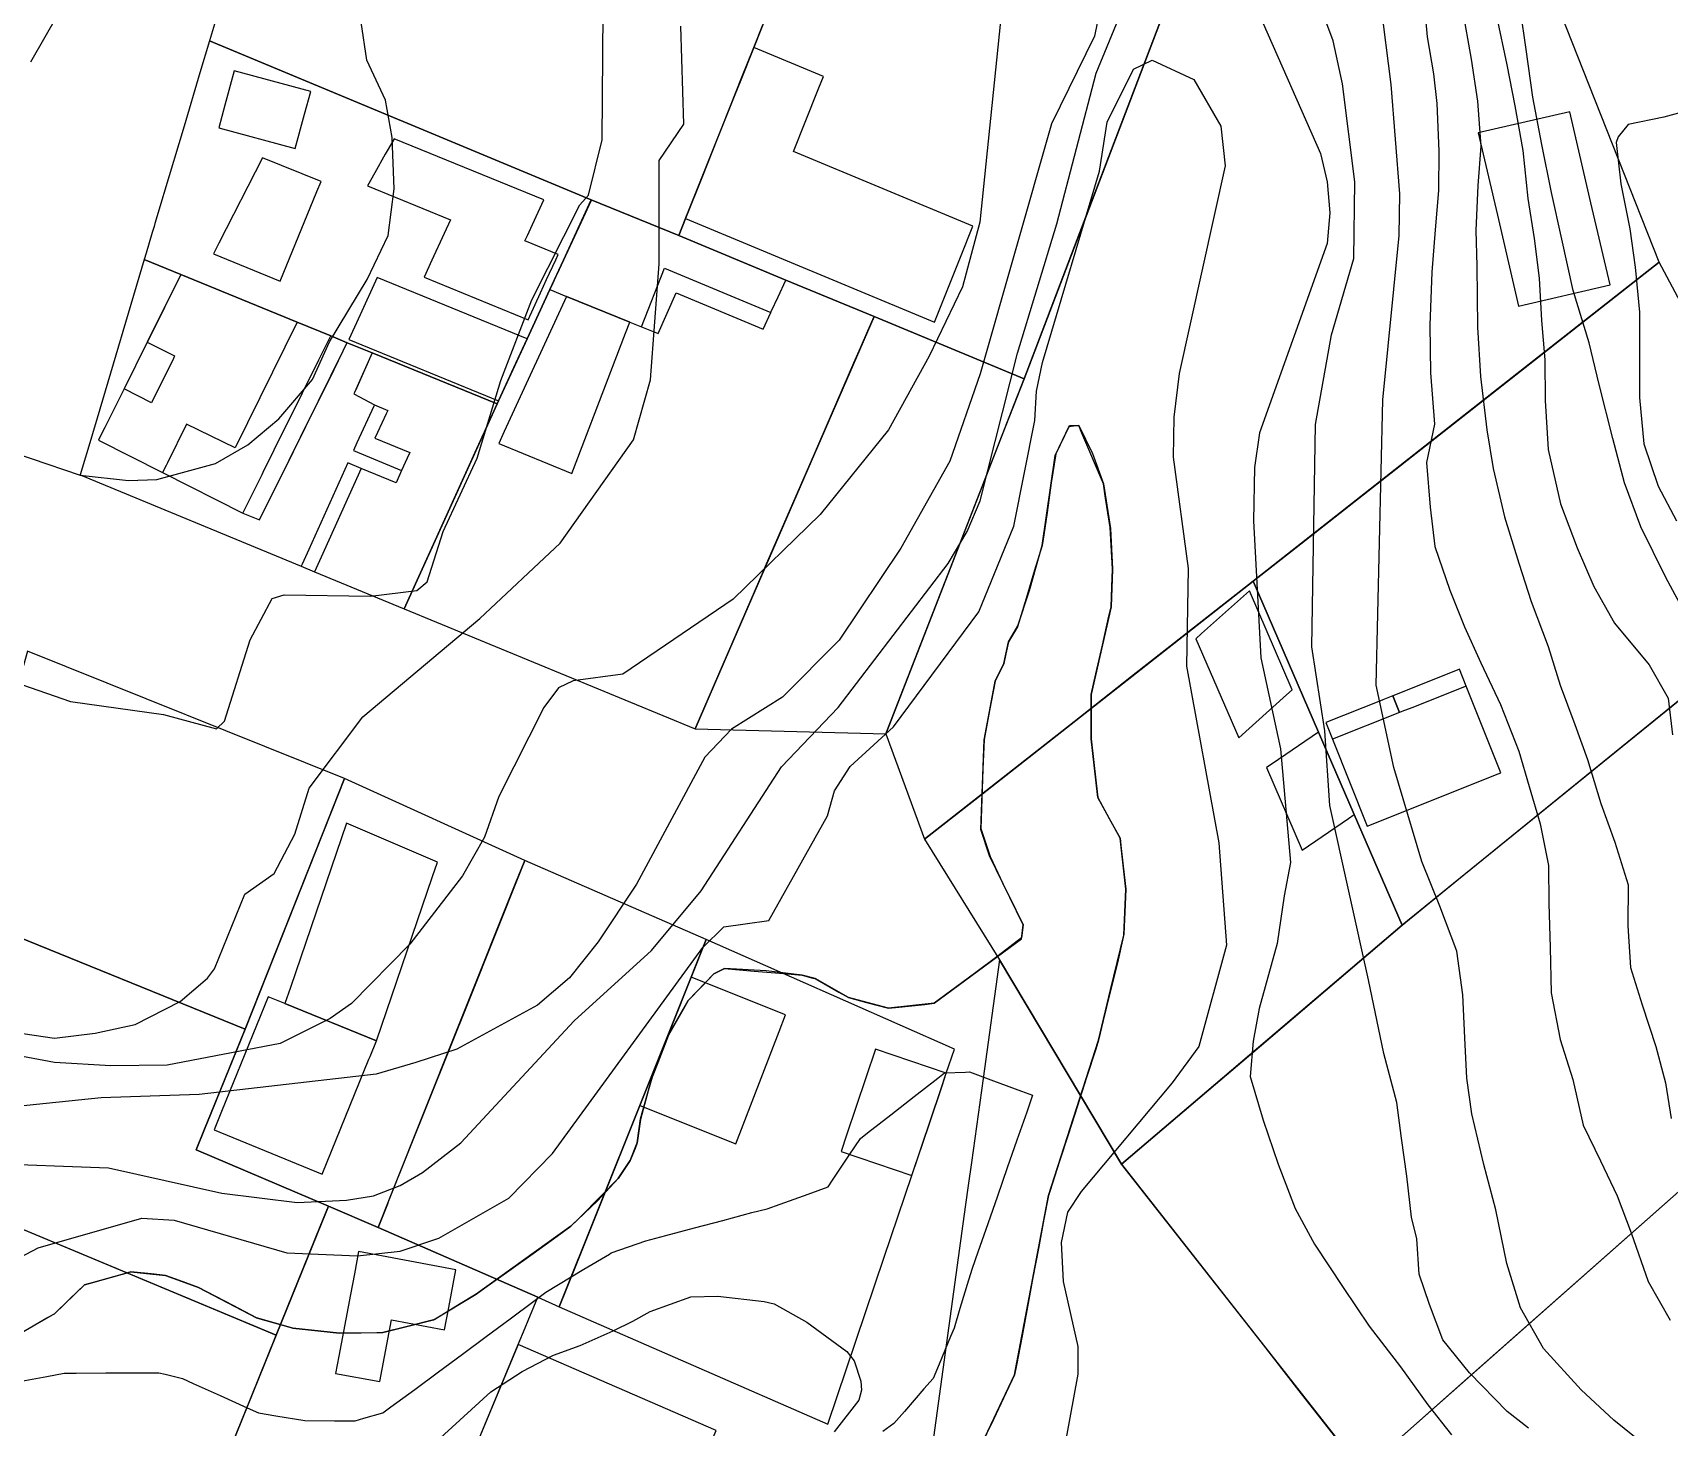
# Model space of a CAD drawing. Header units: millimetres. Extents: x 1101 to 4203, y 1053 to 1744.
# Drawn here: x 1213.1 to 1304.1, y 1208.1 to 1285.7 of the extents above; entities that cross this region are included whole.
import ezdxf

# ---------------------------------------------------------------- set-up
doc = ezdxf.new("R2010")
doc.units = ezdxf.units.MM
doc.layers.add('01_Fina', color=7, linetype='Continuous')
doc.layers.add('Traza Urbana', color=7, linetype='Continuous')

msp = doc.modelspace()

# ---------------------------------------------------------------- linework, layer by layer
at = {"layer": '01_Fina', "linetype": 'Continuous'}
for p, q in [((1269.982, 1262.154), (1270.782, 1263.824)), ((1270.742, 1263.734), (1270.022, 1262.244)), ((1271.292, 1263.814), (1270.742, 1263.734)), ((1270.782, 1263.824), (1271.292, 1263.814)), ((1271.292, 1263.814), (1272.052, 1262.254)), ((1271.472, 1263.384), (1271.292, 1263.814)), ((1271.692, 1262.864), (1271.472, 1263.384)), ((1270.022, 1262.244), (1269.762, 1260.624)), ((1272.342, 1261.344), (1271.692, 1262.864)), ((1272.052, 1262.254), (1272.672, 1260.564)), ((1269.262, 1257.134), (1269.982, 1262.154)), ((1272.672, 1260.564), (1272.342, 1261.344)), ((1269.762, 1260.624), (1269.532, 1258.984)), ((1272.672, 1260.564), (1273.062, 1258.084)), ((1272.792, 1259.774), (1272.672, 1260.564)), ((1273.052, 1258.144), (1272.792, 1259.774)), ((1269.532, 1258.984), (1269.292, 1257.354)), ((1273.142, 1256.494), (1273.052, 1258.144)), ((1273.062, 1258.084), (1273.182, 1255.824)), ((1268.562, 1254.644), (1269.262, 1257.134)), ((1269.262, 1257.134), (1268.842, 1255.764)), ((1269.292, 1257.354), (1269.262, 1257.134)), ((1273.182, 1255.824), (1273.092, 1253.734)), ((1273.182, 1255.824), (1273.142, 1256.494)), ((1273.142, 1254.844), (1273.182, 1255.824)), ((1268.842, 1255.764), (1268.372, 1254.184)), ((1268.372, 1254.184), (1267.882, 1252.614)), ((1267.912, 1252.674), (1268.562, 1254.644)), ((1273.092, 1253.734), (1273.142, 1254.844)), ((1273.092, 1253.734), (1271.992, 1248.854)), ((1272.612, 1251.604), (1272.972, 1253.214)), ((1272.972, 1253.214), (1273.092, 1253.734)), ((1267.382, 1251.774), (1267.912, 1252.674)), ((1267.882, 1252.614), (1267.382, 1251.774)), ((1267.122, 1250.584), (1267.382, 1251.774)), ((1267.382, 1251.774), (1267.242, 1251.114)), ((1272.252, 1249.994), (1272.612, 1251.604)), ((1266.642, 1249.594), (1267.122, 1250.584)), ((1267.122, 1250.584), (1266.642, 1249.584)), ((1267.242, 1251.114), (1267.122, 1250.584)), ((1266.032, 1246.324), (1266.642, 1249.594)), ((1266.642, 1249.584), (1266.342, 1247.964)), ((1271.992, 1248.854), (1272.252, 1249.994)), ((1271.982, 1246.394), (1271.992, 1248.854)), ((1271.992, 1248.854), (1271.992, 1248.374)), ((1266.342, 1247.964), (1266.032, 1246.344)), ((1271.992, 1248.374), (1271.982, 1246.724)), ((1271.982, 1246.724), (1271.982, 1246.394)), ((1265.852, 1241.334), (1266.032, 1246.324)), ((1266.032, 1246.344), (1265.972, 1244.694)), ((1271.982, 1246.394), (1272.132, 1245.074)), ((1272.362, 1243.124), (1271.982, 1246.394)), ((1272.132, 1245.074), (1272.322, 1243.444)), ((1265.972, 1244.694), (1265.912, 1243.044)), ((1272.322, 1243.444), (1272.362, 1243.124)), ((1272.362, 1243.124), (1272.992, 1241.954)), ((1273.592, 1240.854), (1272.362, 1243.124)), ((1265.912, 1243.044), (1265.852, 1241.394)), ((1265.852, 1241.394), (1266.362, 1239.834)), ((1266.332, 1239.884), (1265.852, 1241.334)), ((1272.992, 1241.954), (1273.592, 1240.854)), ((1273.592, 1240.854), (1273.642, 1240.454)), ((1273.912, 1238.014), (1273.592, 1240.854)), ((1273.642, 1240.454), (1273.822, 1238.814)), ((1268.202, 1236.034), (1266.332, 1239.884)), ((1266.362, 1239.834), (1267.082, 1238.344)), ((1273.822, 1238.814), (1273.912, 1238.014)), ((1267.082, 1238.344), (1267.802, 1236.864)), ((1273.812, 1235.454), (1273.912, 1238.014)), ((1273.912, 1238.014), (1273.882, 1237.174)), ((1267.802, 1236.864), (1268.202, 1236.034)), ((1273.882, 1237.174), (1273.812, 1235.524)), ((1273.062, 1232.424), (1273.812, 1235.454)), ((1273.812, 1235.524), (1273.442, 1233.924)), ((1249.582, 1231.824), (1251.002, 1233.314)), ((1251.002, 1233.314), (1250.332, 1232.604)), ((1251.002, 1233.314), (1251.602, 1233.614)), ((1251.592, 1233.614), (1251.002, 1233.314)), ((1253.912, 1233.474), (1251.592, 1233.614)), ((1251.602, 1233.614), (1253.252, 1233.464)), ((1253.252, 1233.464), (1254.892, 1233.324)), ((1255.922, 1233.234), (1253.912, 1233.474)), ((1254.892, 1233.324), (1255.922, 1233.234)), ((1255.922, 1233.234), (1256.512, 1233.074)), ((1256.632, 1233.044), (1255.922, 1233.234)), ((1256.512, 1233.074), (1256.632, 1233.044)), ((1273.442, 1233.924), (1273.052, 1232.314)), ((1250.332, 1232.604), (1249.582, 1231.824)), ((1258.502, 1231.994), (1256.632, 1233.044)), ((1256.632, 1233.044), (1257.962, 1232.294)), ((1257.962, 1232.294), (1258.502, 1231.994)), ((1272.402, 1229.624), (1273.062, 1232.424)), ((1273.052, 1232.314), (1272.662, 1230.714)), ((1249.302, 1231.334), (1248.492, 1229.894)), ((1248.512, 1229.954), (1249.582, 1231.824)), ((1249.582, 1231.824), (1249.302, 1231.334)), ((1272.662, 1230.714), (1272.402, 1229.624)), ((1247.572, 1227.564), (1248.512, 1229.954)), ((1248.492, 1229.894), (1247.882, 1228.364)), ((1269.612, 1220.984), (1272.402, 1229.624)), ((1272.402, 1229.624), (1272.242, 1229.114)), ((1272.242, 1229.114), (1271.732, 1227.544)), ((1247.882, 1228.364), (1247.572, 1227.564)), ((1271.732, 1227.544), (1271.222, 1225.974)), ((1271.222, 1225.974), (1270.722, 1224.404)), ((1270.722, 1224.404), (1270.212, 1222.834)), ((1270.212, 1222.834), (1269.702, 1221.264)), ((1269.702, 1221.264), (1269.612, 1220.984)), ((1267.732, 1211.004), (1269.612, 1220.984)), ((1269.612, 1220.984), (1269.362, 1219.654)), ((1269.362, 1219.654), (1269.052, 1218.034)), ((1269.052, 1218.034), (1268.752, 1216.414)), ((1268.752, 1216.414), (1268.442, 1214.794)), ((1268.442, 1214.794), (1268.142, 1213.164)), ((1268.142, 1213.164), (1267.832, 1211.544)), ((1267.832, 1211.544), (1267.732, 1211.004)), ((1265.392, 1206.094), (1267.732, 1211.004)), ((1267.732, 1211.004), (1267.262, 1210.014)), ((1267.262, 1210.014), (1266.552, 1208.524)), ((1266.552, 1208.524), (1265.842, 1207.034))]:
    msp.add_line(p, q, dxfattribs=at)
for points in [[(1267.472, 1291.374), (1265.792, 1275.124), (1264.832, 1271.524), (1262.972, 1267.674), (1260.722, 1263.584), (1256.912, 1258.864), (1252.072, 1254.154), (1245.952, 1249.984), (1243.182, 1249.614), (1242.372, 1249.224), (1241.552, 1248.124), (1239.052, 1243.174), (1238.252, 1240.914), (1237.032, 1238.754), (1234.102, 1234.954), (1230.852, 1231.664), (1229.662, 1230.834), (1226.882, 1229.434), (1220.602, 1228.234), (1217.472, 1228.184), (1214.352, 1228.384), (1208.102, 1229.554)], [(1272.862, 1288.834), (1272.172, 1285.484), (1269.772, 1280.604), (1265.812, 1266.684), (1264.132, 1261.824), (1261.402, 1256.994), (1257.972, 1251.874), (1254.832, 1248.694), (1251.992, 1246.914), (1250.502, 1245.374), (1246.702, 1238.294), (1244.582, 1235.084), (1242.972, 1233.094), (1241.192, 1231.574), (1236.722, 1229.124), (1234.442, 1228.374), (1232.232, 1227.734), (1222.382, 1226.594), (1216.942, 1226.404), (1210.262, 1225.734)], [(1290.422, 1288.074), (1290.672, 1285.444), (1291.022, 1283.384), (1291.202, 1281.734), (1291.312, 1279.084), (1291.292, 1276.894), (1291.112, 1274.694), (1290.932, 1272.354), (1290.812, 1269.404), (1290.852, 1266.754), (1291.082, 1263.884), (1290.632, 1261.764), (1290.832, 1259.274), (1291.092, 1257.084), (1291.932, 1254.664), (1292.742, 1252.614), (1293.662, 1250.614), (1294.742, 1248.304), (1295.772, 1245.704), (1296.342, 1243.734), (1296.952, 1241.664), (1297.422, 1239.334), (1297.442, 1237.224), (1297.512, 1234.784), (1297.572, 1232.254), (1298.062, 1229.664), (1298.762, 1227.424), (1299.352, 1224.884), (1300.312, 1222.904), (1301.242, 1220.954), (1302.022, 1218.904), (1302.952, 1216.194), (1304.182, 1214.044)], [(1210.332, 1222.774), (1217.352, 1222.524), (1223.652, 1221.114), (1227.832, 1220.584), (1230.582, 1220.724), (1232.072, 1220.964), (1233.562, 1221.544), (1234.812, 1222.264), (1236.932, 1223.904), (1243.232, 1230.694), (1247.532, 1234.604), (1250.292, 1237.924), (1254.772, 1244.824), (1257.912, 1248.134), (1264.032, 1256.144), (1265.092, 1257.924), (1265.822, 1259.634), (1267.882, 1267.844), (1270.082, 1275.034), (1272.272, 1283.414), (1273.742, 1287.014)], [(1211.652, 1249.704), (1215.232, 1248.464), (1220.412, 1247.734), (1223.342, 1246.944), (1223.792, 1247.374), (1225.232, 1251.894), (1226.442, 1254.194), (1227.122, 1254.404), (1231.922, 1254.314), (1234.482, 1254.634), (1235.072, 1255.114), (1235.952, 1257.914), (1237.852, 1262.004), (1239.152, 1266.324), (1240.892, 1270.814), (1243.552, 1276.084), (1244.032, 1276.634), (1244.802, 1279.704), (1244.852, 1286.804)], [(1296.312, 1208.034), (1295.112, 1208.964), (1293.022, 1211.104), (1291.532, 1212.944), (1290.802, 1214.914), (1290.222, 1216.594), (1290.092, 1218.564), (1289.802, 1219.774), (1289.532, 1222.054), (1289.252, 1224.174), (1288.982, 1226.144), (1288.252, 1228.874), (1287.402, 1232.974), (1285.252, 1242.684), (1284.972, 1246.834), (1284.262, 1251.494), (1284.452, 1263.874), (1285.352, 1268.854), (1286.592, 1273.114), (1286.652, 1277.374), (1285.962, 1282.824), (1285.452, 1285.224), (1284.732, 1287.104)], [(1302.772, 1207.094), (1301.052, 1208.474), (1299.232, 1210.174), (1297.132, 1212.474), (1295.852, 1214.724), (1295.102, 1217.194), (1294.482, 1220.184), (1293.822, 1222.704), (1293.152, 1225.514), (1292.872, 1227.504), (1292.772, 1229.754), (1292.662, 1232.144), (1292.322, 1234.564), (1291.382, 1237.084), (1290.372, 1239.564), (1288.822, 1244.784), (1287.842, 1249.374), (1288.202, 1265.244), (1289.112, 1274.394), (1289.152, 1276.714), (1288.672, 1282.784), (1288.092, 1287.314)], [(1292.622, 1287.014), (1293.122, 1284.204), (1293.472, 1281.854), (1293.662, 1279.354), (1293.482, 1277.164), (1293.372, 1274.674), (1293.432, 1272.704), (1293.462, 1269.294), (1293.632, 1266.534), (1293.992, 1263.584), (1294.342, 1261.424), (1294.972, 1258.744), (1295.772, 1256.154), (1296.452, 1254.034), (1297.392, 1251.514), (1298.072, 1249.374), (1298.872, 1247.184), (1299.582, 1245.234), (1300.332, 1242.784), (1301.112, 1240.634), (1301.842, 1238.264), (1301.832, 1235.984), (1301.972, 1233.664), (1302.632, 1231.594), (1303.382, 1229.264), (1303.922, 1227.244), (1304.232, 1225.254)], [(1305.092, 1253.234), (1303.932, 1255.364), (1302.542, 1258.174), (1301.652, 1260.624), (1301.002, 1263.094), (1300.232, 1266.094), (1299.672, 1268.414), (1298.782, 1271.324), (1298.152, 1274.174), (1297.592, 1276.784), (1297.042, 1279.444), (1296.552, 1282.074), (1296.182, 1284.734), (1295.852, 1286.924)], [(1210.302, 1262.904), (1215.762, 1261.054), (1218.462, 1260.754), (1220.042, 1260.814), (1223.302, 1261.704), (1225.092, 1262.734), (1226.812, 1264.194), (1228.682, 1266.384), (1229.642, 1268.474), (1231.732, 1271.934), (1232.892, 1274.384), (1233.222, 1276.984), (1233.112, 1279.844), (1232.752, 1281.914), (1231.702, 1284.134), (1231.402, 1286.264)], [(1212.082, 1230.064), (1214.352, 1229.724), (1216.612, 1230.014), (1218.822, 1230.494), (1221.332, 1231.764), (1222.852, 1233.064), (1223.232, 1233.584), (1224.922, 1237.734), (1226.552, 1238.884), (1227.712, 1241.074), (1228.512, 1243.634), (1231.482, 1247.614), (1238.002, 1253.074), (1242.452, 1257.264), (1246.532, 1263.014), (1247.482, 1266.354), (1247.962, 1272.804), (1247.972, 1278.554), (1249.332, 1280.584), (1249.162, 1286.034)], [(1214.522, 1286.674), (1213.012, 1284.034)], [(1281.552, 1286.184), (1284.742, 1278.954), (1285.112, 1277.374), (1285.252, 1275.644), (1285.112, 1273.934), (1281.342, 1263.404), (1281.072, 1261.484), (1281.012, 1258.514), (1281.422, 1250.884), (1282.512, 1245.834), (1283.062, 1239.504), (1282.712, 1237.654), (1282.332, 1234.994), (1281.332, 1231.384), (1281.002, 1229.574), (1280.832, 1227.604), (1281.542, 1225.164), (1282.382, 1222.714), (1283.322, 1220.254), (1284.412, 1218.274), (1285.992, 1215.864), (1287.452, 1213.714), (1289.182, 1211.444), (1290.712, 1209.334), (1292.022, 1207.664)], [(1294.522, 1286.584), (1295.102, 1283.874), (1295.552, 1281.594), (1295.992, 1279.124), (1296.262, 1276.444), (1296.612, 1274.214), (1296.892, 1272.004), (1297.032, 1269.664), (1297.212, 1267.474), (1297.232, 1265.204), (1297.392, 1262.474), (1298.082, 1259.464), (1299.002, 1257.014), (1299.942, 1254.864), (1301.082, 1252.814), (1303.012, 1250.494), (1304.062, 1248.654), (1304.312, 1246.614)], [(1208.992, 1215.734), (1213.432, 1218.074), (1219.192, 1219.724), (1221.002, 1219.614), (1227.262, 1217.784), (1231.192, 1217.624), (1233.562, 1217.884), (1235.712, 1218.614), (1239.612, 1220.824), (1242.042, 1223.324), (1250.402, 1234.784), (1251.562, 1235.934), (1254.062, 1236.274), (1257.332, 1242.104), (1257.712, 1243.494), (1258.582, 1244.844), (1260.992, 1247.054), (1265.732, 1253.444), (1267.692, 1258.214), (1268.852, 1264.104), (1268.942, 1265.724), (1269.282, 1267.324), (1272.452, 1277.974), (1272.872, 1280.684), (1274.342, 1283.634), (1275.382, 1284.144), (1277.692, 1283.074), (1279.202, 1280.464), (1279.432, 1278.254), (1276.882, 1266.704), (1276.592, 1264.274), (1276.552, 1262.054), (1277.372, 1255.854), (1277.292, 1250.434), (1279.082, 1240.594), (1279.512, 1234.914), (1277.972, 1229.264), (1276.492, 1227.254), (1271.432, 1221.204), (1270.662, 1220.054), (1270.322, 1218.364), (1270.422, 1216.194), (1271.242, 1212.584), (1271.242, 1211.044), (1269.742, 1202.834)], [(1307.232, 1281.904), (1303.822, 1280.964), (1301.842, 1280.564), (1301.282, 1279.884), (1301.182, 1279.554), (1301.442, 1277.254), (1301.932, 1274.764), (1302.232, 1272.624), (1302.482, 1270.114), (1302.472, 1267.554), (1302.472, 1265.374), (1302.722, 1262.794), (1303.522, 1260.434), (1304.542, 1258.504)], [(1212.292, 1210.614), (1213.922, 1210.914), (1214.872, 1211.094), (1215.552, 1211.094), (1217.202, 1211.104), (1218.852, 1211.114), (1220.152, 1211.114), (1220.492, 1211.034), (1221.452, 1210.794), (1222.052, 1210.524), (1223.562, 1209.844), (1225.062, 1209.164), (1225.692, 1208.884), (1226.642, 1208.724), (1228.262, 1208.454), (1229.912, 1208.444), (1231.062, 1208.444), (1231.542, 1208.584), (1232.602, 1208.884), (1233.042, 1209.214), (1234.372, 1210.194), (1235.702, 1211.174), (1237.022, 1212.154), (1238.352, 1213.134), (1239.672, 1214.124), (1241.002, 1215.104), (1241.662, 1215.594), (1242.372, 1216.024), (1243.782, 1216.874), (1245.202, 1217.724), (1245.302, 1217.784), (1246.742, 1218.294), (1247.232, 1218.464), (1248.332, 1218.754), (1249.922, 1219.174), (1251.512, 1219.594), (1253.112, 1220.024), (1253.962, 1220.244), (1254.692, 1220.504), (1256.242, 1221.054), (1257.362, 1221.454), (1257.612, 1221.834), (1258.532, 1223.214), (1259.152, 1224.154), (1259.552, 1224.464), (1260.852, 1225.474), (1262.152, 1226.494), (1263.452, 1227.504), (1263.832, 1227.804), (1265.002, 1227.844), (1265.222, 1227.854), (1266.562, 1227.354), (1268.112, 1226.784), (1268.732, 1226.554), (1268.402, 1225.624), (1267.862, 1224.064), (1267.322, 1222.514), (1266.772, 1220.944), (1266.232, 1219.394), (1265.692, 1217.834), (1265.372, 1216.924), (1265.172, 1216.264), (1264.692, 1214.694), (1264.362, 1213.594), (1264.172, 1213.134), (1263.532, 1211.604), (1263.192, 1210.804), (1262.682, 1210.214), (1261.602, 1208.964), (1261.022, 1208.294), (1260.402, 1207.854)], [(1212.492, 1213.334), (1213.922, 1214.164), (1214.342, 1214.404), (1215.182, 1215.214), (1216.012, 1216.014), (1218.592, 1216.724), (1220.522, 1216.534), (1222.352, 1215.864), (1225.572, 1214.174), (1224.282, 1214.854), (1222.822, 1215.614), (1222.352, 1215.864), (1221.302, 1216.244), (1220.522, 1216.534), (1219.712, 1216.614), (1218.592, 1216.724), (1218.082, 1216.584), (1216.492, 1216.144), (1216.012, 1216.014), (1214.342, 1214.404), (1210.082, 1211.944)]]:
    msp.add_lwpolyline(points, dxfattribs=at)
for points in [[(1268.122, 1235.314), (1266.822, 1234.314), (1265.492, 1233.334), (1264.172, 1232.354), (1263.252, 1231.674), (1268.112, 1235.264), (1268.202, 1236.034)], [(1259.502, 1231.724), (1260.712, 1231.394), (1258.502, 1231.994)], [(1262.742, 1231.614), (1263.252, 1231.674), (1260.712, 1231.394), (1261.102, 1231.434)], [(1247.362, 1226.794), (1246.922, 1225.204), (1246.742, 1223.904), (1246.622, 1223.594), (1246.362, 1222.934), (1245.842, 1222.144), (1245.692, 1221.924), (1244.722, 1220.944), (1243.562, 1219.764), (1243.062, 1219.264), (1237.792, 1215.494), (1238.272, 1215.834), (1239.612, 1216.794), (1240.952, 1217.754), (1242.302, 1218.714), (1243.062, 1219.264), (1244.532, 1220.674), (1245.692, 1221.924), (1246.362, 1222.934), (1246.742, 1223.904), (1246.932, 1225.244), (1247.572, 1227.564)], [(1232.602, 1213.354), (1232.272, 1213.344), (1230.622, 1213.324), (1230.192, 1213.314), (1227.592, 1213.594), (1225.572, 1214.174), (1225.762, 1214.124), (1227.352, 1213.664), (1227.592, 1213.594), (1228.982, 1213.444), (1230.192, 1213.314), (1232.602, 1213.354), (1235.422, 1214.054), (1237.792, 1215.494), (1236.892, 1214.944), (1235.482, 1214.084), (1233.882, 1213.674)]]:
    msp.add_lwpolyline(points, close=True, dxfattribs=at)
at = {"layer": '01_Fina'}
msp.add_lwpolyline([(1235.372, 1207.104), (1238.612, 1210.064), (1240.342, 1211.194), (1242.082, 1212.104), (1243.572, 1212.634), (1245.402, 1213.444), (1246.502, 1213.984), (1247.472, 1214.534), (1249.732, 1215.334), (1251.222, 1215.384), (1253.802, 1215.074), (1254.352, 1214.954), (1256.172, 1213.924), (1258.402, 1212.304), (1258.802, 1211.784), (1259.172, 1210.654), (1259.222, 1210.154), (1259.072, 1209.594), (1257.702, 1207.824)], dxfattribs=at)
at = {"layer": 'Traza Urbana', "color": 7, "linetype": 'Continuous', "invisible_edges": 5}
for points in [[(1254.792, 1288.794), (1272.585, 1277.762), (1281.876, 1302.159), (1264.562, 1312.894)], [(1277.005, 1289.369), (1303.562, 1272.904), (1293.002, 1299.662), (1283.232, 1305.719)], [(1224.596, 1290.716), (1249.422, 1275.324), (1251.608, 1280.8), (1226.312, 1296.484)], [(1226.312, 1296.484), (1251.608, 1280.8), (1252.562, 1283.189), (1234.812, 1294.194)], [(1234.812, 1294.194), (1252.562, 1283.189), (1253.222, 1284.844), (1240.716, 1292.597)], [(1240.716, 1292.597), (1253.222, 1284.844), (1253.727, 1286.113), (1245.242, 1291.374)], [(1224.305, 1289.737), (1249.052, 1274.394), (1249.422, 1275.324), (1224.596, 1290.716)], [(1224.043, 1288.856), (1244.192, 1276.364), (1249.052, 1274.394), (1224.305, 1289.737)], [(1222.962, 1285.224), (1222.962, 1285.224), (1244.192, 1276.364), (1224.043, 1288.856)], [(1253.222, 1284.844), (1271.068, 1273.78), (1272.585, 1277.762), (1254.792, 1288.794)], [(1268.262, 1266.414), (1283.385, 1257.038), (1303.562, 1272.904), (1277.005, 1289.369)], [(1222.429, 1283.435), (1241.882, 1271.374), (1242.645, 1273.021), (1222.962, 1285.224)], [(1222.962, 1285.224), (1242.645, 1273.021), (1244.192, 1276.364)], [(1250.309, 1277.545), (1268.262, 1266.414), (1271.068, 1273.78), (1253.222, 1284.844)], [(1252.461, 1282.937), (1256.086, 1280.69), (1256.848, 1282.596), (1253.222, 1284.844)], [(1253.222, 1284.844), (1256.848, 1282.596), (1257.102, 1283.234)], [(1221.545, 1280.472), (1240.622, 1268.644), (1241.882, 1271.374), (1222.429, 1283.435)], [(1223.82, 1281.643), (1227.722, 1279.224), (1228.245, 1281.134), (1224.342, 1283.554)], [(1224.342, 1283.554), (1228.245, 1281.134), (1228.592, 1282.404)], [(1251.808, 1281.301), (1255.432, 1279.054), (1256.086, 1280.69), (1252.461, 1282.937)], [(1223.472, 1280.374), (1223.472, 1280.374), (1227.722, 1279.224), (1223.82, 1281.643)], [(1250.33, 1277.598), (1263.272, 1269.574), (1264.749, 1273.277), (1251.808, 1281.301)], [(1220.428, 1276.728), (1239.032, 1265.194), (1240.622, 1268.644), (1221.545, 1280.472)], [(1293.512, 1280.094), (1299.779, 1276.208), (1298.602, 1281.274)], [(1293.512, 1280.094), (1299.779, 1276.208), (1298.602, 1281.274)], [(1232.899, 1279.195), (1240.641, 1274.395), (1240.918, 1274.992), (1233.222, 1279.764)], [(1233.222, 1279.764), (1240.918, 1274.992), (1241.552, 1276.364)], [(1294.575, 1275.519), (1300.842, 1271.634), (1299.779, 1276.208), (1293.512, 1280.094)], [(1294.575, 1275.519), (1300.842, 1271.634), (1299.779, 1276.208), (1293.512, 1280.094)], [(1223.483, 1273.952), (1226.882, 1271.844), (1228.931, 1276.832), (1225.912, 1278.704)], [(1225.912, 1278.704), (1228.931, 1276.832), (1229.162, 1277.394)], [(1232.147, 1277.867), (1241.707, 1271.94), (1242.213, 1273.033), (1232.737, 1278.908)], [(1232.737, 1278.908), (1240.502, 1274.094), (1240.641, 1274.395), (1232.899, 1279.195)], [(1255.432, 1279.054), (1264.749, 1273.277), (1265.402, 1274.914)], [(1231.742, 1277.154), (1231.742, 1277.154), (1236.362, 1275.254), (1232.147, 1277.867)], [(1249.422, 1275.324), (1249.422, 1275.324), (1263.272, 1269.574), (1250.33, 1277.598)], [(1249.763, 1276.177), (1259.912, 1269.884), (1268.262, 1266.414), (1250.309, 1277.545)], [(1220.002, 1275.3), (1232.012, 1267.854), (1238.952, 1265.014), (1220.371, 1276.535)], [(1220.371, 1276.535), (1238.952, 1265.014), (1239.032, 1265.194), (1220.428, 1276.728)], [(1241.882, 1271.374), (1256.6, 1262.248), (1258.796, 1267.31), (1244.192, 1276.364)], [(1243.733, 1275.372), (1248.262, 1272.564), (1254.172, 1270.094), (1244.163, 1276.3)], [(1244.163, 1276.3), (1254.172, 1270.094), (1254.202, 1270.158), (1244.192, 1276.364)], [(1244.192, 1276.364), (1258.796, 1267.31), (1259.152, 1268.132), (1249.052, 1274.394)], [(1244.192, 1276.364), (1254.202, 1270.158), (1254.578, 1270.968), (1249.052, 1274.394)], [(1249.437, 1275.361), (1255.012, 1271.904), (1259.912, 1269.884), (1249.763, 1276.177)], [(1219.881, 1274.893), (1229.702, 1268.804), (1230.622, 1268.424), (1219.929, 1275.054)], [(1219.929, 1275.054), (1230.622, 1268.424), (1232.012, 1267.854), (1220.002, 1275.3)], [(1236.016, 1274.504), (1241.36, 1271.191), (1241.707, 1271.94), (1236.362, 1275.254)], [(1242.275, 1272.222), (1246.982, 1269.304), (1248.262, 1272.564), (1243.733, 1275.372)], [(1249.052, 1274.394), (1249.052, 1274.394), (1254.786, 1271.999), (1249.422, 1275.324)], [(1249.422, 1275.324), (1254.786, 1271.999), (1255.012, 1271.904), (1249.437, 1275.361)], [(1295.752, 1270.454), (1295.752, 1270.454), (1300.842, 1271.634), (1294.575, 1275.519)], [(1295.752, 1270.454), (1295.752, 1270.454), (1300.842, 1271.634), (1294.575, 1275.519)], [(1219.439, 1273.412), (1221.372, 1272.214), (1227.842, 1269.564), (1219.782, 1274.561)], [(1219.782, 1274.561), (1227.842, 1269.564), (1229.702, 1268.804), (1219.881, 1274.893)], [(1235.328, 1273.017), (1240.672, 1269.704), (1241.36, 1271.191), (1236.016, 1274.504)], [(1240.502, 1274.094), (1242.213, 1273.033), (1242.352, 1273.334)], [(1249.052, 1274.394), (1259.152, 1268.132), (1259.564, 1269.082), (1255.012, 1271.904)], [(1249.052, 1274.394), (1254.578, 1270.968), (1255.012, 1271.904)], [(1219.332, 1273.054), (1219.332, 1273.054), (1221.372, 1272.214), (1219.439, 1273.412)], [(1223.182, 1273.364), (1223.182, 1273.364), (1226.882, 1271.844), (1223.483, 1273.952)], [(1216.706, 1264.217), (1233.792, 1253.624), (1237.493, 1261.794), (1219.332, 1273.054)], [(1219.332, 1273.054), (1237.493, 1261.794), (1237.644, 1262.125), (1221.372, 1272.214)], [(1219.568, 1268.586), (1227.24, 1263.829), (1229.038, 1267.461), (1221.372, 1272.214)], [(1221.372, 1272.214), (1229.038, 1267.461), (1229.553, 1268.503), (1227.842, 1269.564)], [(1221.372, 1272.214), (1237.644, 1262.125), (1238.125, 1263.188), (1227.842, 1269.564)], [(1234.892, 1272.074), (1234.892, 1272.074), (1240.672, 1269.704), (1235.328, 1273.017)], [(1242.224, 1272.111), (1246.332, 1269.564), (1246.982, 1269.304), (1242.275, 1272.222)], [(1295.145, 1266.285), (1312.952, 1255.244), (1303.562, 1272.904)], [(1231.331, 1269.969), (1239.032, 1265.194), (1239.993, 1267.279), (1232.292, 1272.054)], [(1232.292, 1272.054), (1239.993, 1267.279), (1240.622, 1268.644)], [(1240.622, 1268.644), (1255.4, 1259.481), (1256.6, 1262.248), (1241.882, 1271.374)], [(1241.882, 1271.374), (1241.882, 1271.374), (1242.812, 1270.994), (1241.953, 1271.527)], [(1241.953, 1271.527), (1242.812, 1270.994), (1246.332, 1269.564), (1242.224, 1272.111)], [(1255.012, 1271.904), (1259.564, 1269.082), (1259.912, 1269.884)], [(1239.348, 1263.487), (1243.112, 1261.154), (1246.099, 1268.956), (1242.812, 1270.994)], [(1242.812, 1270.994), (1246.099, 1268.956), (1246.332, 1269.564)], [(1224.382, 1262.574), (1226.942, 1260.987), (1230.401, 1267.977), (1227.842, 1269.564)], [(1227.842, 1269.564), (1230.401, 1267.977), (1230.55, 1268.278), (1229.702, 1268.804)], [(1227.842, 1269.564), (1229.553, 1268.503), (1229.702, 1268.804)], [(1227.842, 1269.564), (1238.125, 1263.188), (1238.264, 1263.495), (1229.702, 1268.804)], [(1230.702, 1268.604), (1230.702, 1268.604), (1239.032, 1265.194), (1231.331, 1269.969)], [(1252.113, 1251.902), (1260.562, 1246.664), (1267.726, 1265.039), (1259.912, 1269.884)], [(1259.912, 1269.884), (1267.726, 1265.039), (1268.262, 1266.414)], [(1219.502, 1268.454), (1219.502, 1268.454), (1221.022, 1267.684), (1219.568, 1268.586)], [(1229.702, 1268.804), (1230.55, 1268.278), (1230.622, 1268.424)], [(1229.702, 1268.804), (1238.264, 1263.495), (1238.332, 1263.644), (1230.622, 1268.424)], [(1239.032, 1265.194), (1253.884, 1255.986), (1255.4, 1259.481), (1240.622, 1268.644)], [(1220.957, 1267.552), (1227.175, 1263.697), (1227.24, 1263.829), (1221.022, 1267.684)], [(1230.622, 1268.424), (1238.332, 1263.644), (1238.435, 1263.872), (1232.012, 1267.854)], [(1231.071, 1265.771), (1237.492, 1261.79), (1238.435, 1263.872), (1232.012, 1267.854)], [(1232.012, 1267.854), (1238.435, 1263.872), (1238.952, 1265.014)], [(1232.012, 1267.854), (1238.435, 1263.872), (1238.952, 1265.014)], [(1219.732, 1265.084), (1225.952, 1261.227), (1227.175, 1263.697), (1220.957, 1267.552)], [(1217.139, 1263.707), (1224.822, 1258.944), (1225.887, 1261.095), (1218.212, 1265.854)], [(1218.212, 1265.854), (1225.887, 1261.095), (1225.952, 1261.227), (1219.732, 1265.084)], [(1267.21, 1263.715), (1281.002, 1255.164), (1283.385, 1257.038), (1268.262, 1266.414)], [(1281.002, 1255.164), (1299.06, 1243.968), (1312.952, 1255.244), (1295.145, 1266.285)], [(1230.982, 1265.574), (1230.982, 1265.574), (1232.132, 1264.964), (1231.019, 1265.654)], [(1231.019, 1265.654), (1232.132, 1264.964), (1232.872, 1264.654), (1231.071, 1265.771)], [(1234.976, 1256.236), (1249.962, 1246.944), (1253.806, 1255.805), (1238.952, 1265.014)], [(1238.952, 1265.014), (1253.806, 1255.805), (1253.884, 1255.986), (1239.032, 1265.194)], [(1216.447, 1263.344), (1228.802, 1255.684), (1233.792, 1253.624), (1216.706, 1264.217)], [(1232.307, 1263.427), (1236.934, 1260.558), (1237.403, 1261.593), (1232.782, 1264.458)], [(1232.782, 1264.458), (1237.403, 1261.593), (1237.439, 1261.674), (1232.819, 1264.538)], [(1232.819, 1264.538), (1237.439, 1261.674), (1237.492, 1261.79), (1232.872, 1264.654)], [(1215.772, 1261.074), (1215.772, 1261.074), (1228.062, 1255.994), (1216.41, 1263.219)], [(1216.41, 1263.219), (1228.062, 1255.994), (1228.802, 1255.684), (1216.447, 1263.344)], [(1216.782, 1262.994), (1216.782, 1262.994), (1220.352, 1261.194), (1216.94, 1263.309)], [(1216.94, 1263.309), (1220.352, 1261.194), (1224.822, 1258.944), (1217.139, 1263.707)], [(1220.622, 1261.739), (1225.742, 1258.564), (1226.804, 1260.708), (1221.682, 1263.884)], [(1221.682, 1263.884), (1226.804, 1260.708), (1226.942, 1260.987), (1224.382, 1262.574)], [(1232.162, 1263.114), (1232.162, 1263.114), (1234.102, 1262.314), (1232.307, 1263.427)], [(1239.042, 1262.824), (1239.042, 1262.824), (1243.112, 1261.154), (1239.348, 1263.487)], [(1260.562, 1246.664), (1265.944, 1243.327), (1281.002, 1255.164), (1267.21, 1263.715)], [(1233.958, 1262), (1236.791, 1260.244), (1236.934, 1260.558), (1234.102, 1262.314)], [(1220.352, 1261.194), (1220.352, 1261.194), (1224.822, 1258.944), (1220.55, 1261.593)], [(1220.55, 1261.593), (1224.822, 1258.944), (1225.742, 1258.564), (1220.622, 1261.739)], [(1229.168, 1256.491), (1233.792, 1253.624), (1236.027, 1258.557), (1231.402, 1261.424)], [(1231.402, 1261.424), (1236.027, 1258.557), (1236.169, 1258.871), (1233.342, 1260.624)], [(1233.342, 1260.624), (1236.169, 1258.871), (1236.479, 1259.555), (1233.642, 1261.314)], [(1233.642, 1261.314), (1236.479, 1259.555), (1236.791, 1260.244), (1233.958, 1262)], [(1228.802, 1255.684), (1228.802, 1255.684), (1233.792, 1253.624), (1229.168, 1256.491)], [(1233.792, 1253.624), (1233.792, 1253.624), (1249.962, 1246.944), (1234.976, 1256.236)], [(1276.629, 1251.726), (1284.632, 1246.764), (1281.002, 1255.164)], [(1284.632, 1246.764), (1294.765, 1240.482), (1299.06, 1243.968), (1281.002, 1255.164)], [(1278.131, 1252.239), (1283.172, 1249.114), (1280.792, 1254.624)], [(1277.812, 1251.954), (1282.854, 1248.828), (1283.172, 1249.114), (1278.131, 1252.239)], [(1209.616, 1239.742), (1224.952, 1230.234), (1229.248, 1241.082), (1212.842, 1251.254)], [(1212.842, 1251.254), (1229.248, 1241.082), (1230.472, 1244.174)], [(1249.962, 1246.944), (1249.962, 1246.944), (1260.562, 1246.664), (1252.113, 1251.902)], [(1274.238, 1249.846), (1286.612, 1242.174), (1284.632, 1246.764), (1276.629, 1251.726)], [(1280.192, 1246.444), (1280.192, 1246.444), (1282.854, 1248.828), (1277.812, 1251.954)], [(1271.037, 1247.33), (1289.272, 1236.024), (1286.612, 1242.174), (1274.238, 1249.846)], [(1303.345, 1247.446), (1321.542, 1236.164), (1324.682, 1238.954), (1306.654, 1250.132)], [(1288.074, 1248.5), (1289.132, 1247.844), (1289.058, 1248.031), (1288.212, 1248.555)], [(1288.212, 1248.555), (1289.058, 1248.031), (1288.762, 1248.774)], [(1289.82, 1248.118), (1294.467, 1245.237), (1292.842, 1249.324)], [(1285.042, 1247.294), (1291.594, 1243.232), (1294.624, 1244.439), (1288.074, 1248.5)], [(1289.132, 1247.844), (1294.624, 1244.439), (1294.762, 1244.494), (1289.27, 1247.899)], [(1289.27, 1247.899), (1294.762, 1244.494), (1294.467, 1245.237), (1289.82, 1248.118)], [(1262.722, 1240.794), (1281.339, 1229.251), (1289.272, 1236.024), (1271.037, 1247.33)], [(1282.056, 1244.999), (1286.612, 1242.174), (1284.632, 1246.764)], [(1286.612, 1242.174), (1292.416, 1238.575), (1294.765, 1240.482), (1284.632, 1246.764)], [(1285.412, 1246.364), (1290.906, 1242.958), (1291.594, 1243.232), (1285.042, 1247.294)], [(1289.272, 1236.024), (1308.161, 1224.312), (1321.542, 1236.164), (1303.345, 1247.446)], [(1262.722, 1240.794), (1262.722, 1240.794), (1265.944, 1243.327), (1260.562, 1246.664)], [(1287.332, 1241.534), (1287.332, 1241.534), (1290.906, 1242.958), (1285.412, 1246.364)], [(1281.742, 1244.784), (1286.299, 1241.959), (1286.612, 1242.174), (1282.056, 1244.999)], [(1224.952, 1230.234), (1234.402, 1224.375), (1239.96, 1238.291), (1230.472, 1244.174)], [(1230.472, 1244.174), (1239.96, 1238.291), (1240.492, 1239.624)], [(1283.722, 1240.194), (1283.722, 1240.194), (1286.299, 1241.959), (1281.742, 1244.784)], [(1289.272, 1236.024), (1289.272, 1236.024), (1292.416, 1238.575), (1286.612, 1242.174)], [(1227.459, 1232.55), (1232.242, 1229.584), (1235.366, 1238.718), (1230.582, 1241.684)], [(1230.582, 1241.684), (1235.366, 1238.718), (1235.642, 1239.524)], [(1266.882, 1234.084), (1278.536, 1226.858), (1281.339, 1229.251), (1262.722, 1240.794)], [(1208.792, 1236.804), (1208.792, 1236.804), (1224.952, 1230.234), (1209.616, 1239.742)], [(1240.251, 1239.019), (1249.742, 1233.134), (1249.983, 1233.74), (1240.492, 1239.624)], [(1240.492, 1239.624), (1249.983, 1233.74), (1250.572, 1235.224)], [(1237.394, 1231.867), (1246.882, 1225.984), (1249.742, 1233.134), (1240.251, 1239.019)], [(1207.953, 1233.804), (1222.688, 1224.668), (1223.832, 1227.479), (1208.792, 1236.804)], [(1208.792, 1236.804), (1223.832, 1227.479), (1224.952, 1230.234)], [(1273.682, 1222.714), (1292.902, 1210.797), (1308.161, 1224.312), (1289.272, 1236.024)], [(1287.838, 1206.312), (1300.222, 1198.634), (1330.592, 1230.474), (1321.49, 1236.117)], [(1249.742, 1233.134), (1262.97, 1224.932), (1263.697, 1227.086), (1250.572, 1235.224)], [(1250.572, 1235.224), (1263.697, 1227.086), (1263.932, 1227.784), (1255.321, 1233.123)], [(1265.973, 1227.494), (1273.682, 1222.714), (1266.882, 1234.084)], [(1273.682, 1222.714), (1273.682, 1222.714), (1278.536, 1226.858), (1266.882, 1234.084)], [(1207.611, 1232.583), (1222.222, 1223.524), (1222.688, 1224.668), (1207.953, 1233.804)], [(1247.261, 1226.93), (1252.222, 1223.854), (1254.633, 1230.102), (1249.742, 1233.134)], [(1248.642, 1230.383), (1262.012, 1222.094), (1262.97, 1224.932), (1249.742, 1233.134)], [(1249.742, 1233.134), (1254.633, 1230.102), (1254.992, 1231.034)], [(1255.321, 1233.123), (1263.932, 1227.784), (1264.382, 1229.114)], [(1205.811, 1226.148), (1226.672, 1213.214), (1229.118, 1219.248), (1207.611, 1232.583)], [(1227.152, 1231.654), (1227.152, 1231.654), (1232.242, 1229.584), (1227.459, 1232.55)], [(1223.628, 1225.648), (1229.232, 1222.174), (1231.826, 1228.559), (1226.222, 1232.034)], [(1226.222, 1232.034), (1231.826, 1228.559), (1231.89, 1228.716), (1227.152, 1231.654)], [(1227.152, 1231.654), (1231.89, 1228.716), (1232.242, 1229.584)], [(1232.924, 1220.676), (1242.412, 1214.794), (1246.882, 1225.984), (1237.394, 1231.867)], [(1246.882, 1225.984), (1260.482, 1217.552), (1262.012, 1222.094), (1248.642, 1230.383)], [(1222.852, 1225.072), (1232.332, 1219.194), (1234.402, 1224.375), (1224.952, 1230.234)], [(1258.389, 1224.34), (1262.012, 1222.094), (1263.623, 1226.869), (1260.002, 1229.114)], [(1260.002, 1229.114), (1263.623, 1226.869), (1263.932, 1227.784)], [(1246.882, 1225.984), (1246.882, 1225.984), (1252.222, 1223.854), (1247.261, 1226.93)], [(1265.327, 1222.814), (1281.431, 1212.829), (1273.682, 1222.714), (1265.973, 1227.494)], [(1204.752, 1222.364), (1204.752, 1222.364), (1226.672, 1213.214), (1205.811, 1226.148)], [(1243.287, 1216.984), (1257.352, 1208.264), (1260.482, 1217.552), (1246.882, 1225.984)], [(1222.688, 1224.668), (1229.582, 1220.394), (1232.332, 1219.194), (1222.852, 1225.072)], [(1223.212, 1224.624), (1223.212, 1224.624), (1229.232, 1222.174), (1223.628, 1225.648)], [(1222.222, 1223.524), (1222.222, 1223.524), (1229.582, 1220.394), (1222.688, 1224.668)], [(1258.082, 1223.434), (1258.082, 1223.434), (1262.012, 1222.094), (1258.389, 1224.34)], [(1222.222, 1223.524), (1229.118, 1219.248), (1229.582, 1220.394)], [(1202.538, 1213.971), (1222.082, 1201.854), (1225.238, 1209.663), (1204.752, 1222.364)], [(1204.752, 1222.364), (1225.238, 1209.663), (1226.672, 1213.214)], [(1265.15, 1221.532), (1283.554, 1210.121), (1281.431, 1212.829), (1265.327, 1222.814)], [(1287.072, 1205.634), (1287.072, 1205.634), (1292.902, 1210.797), (1273.682, 1222.714)], [(1265.004, 1220.469), (1285.313, 1207.877), (1283.554, 1210.121), (1265.15, 1221.532)], [(1229.207, 1219.468), (1240.132, 1212.694), (1240.516, 1213.615), (1229.582, 1220.394)], [(1229.582, 1220.394), (1240.516, 1213.615), (1240.683, 1214.017), (1232.332, 1219.194)], [(1232.332, 1219.194), (1232.332, 1219.194), (1241.222, 1215.314), (1232.855, 1220.502)], [(1232.855, 1220.502), (1241.222, 1215.314), (1242.412, 1214.794), (1232.924, 1220.676)], [(1264.857, 1219.407), (1287.072, 1205.634), (1285.313, 1207.877), (1265.004, 1220.469)], [(1226.672, 1213.214), (1237.541, 1206.475), (1240.132, 1212.694), (1229.207, 1219.468)], [(1263.085, 1206.566), (1321.652, 1170.254), (1327.667, 1180.465), (1264.857, 1219.407)], [(1232.332, 1219.194), (1240.683, 1214.017), (1241.222, 1215.314)], [(1231.016, 1216.614), (1236.032, 1213.504), (1236.268, 1214.754), (1231.252, 1217.864)], [(1231.252, 1217.864), (1236.268, 1214.754), (1236.662, 1216.844)], [(1300.913, 1199.358), (1313.372, 1191.634), (1328.722, 1211.754), (1318.677, 1217.982)], [(1242.412, 1214.794), (1242.412, 1214.794), (1257.352, 1208.264), (1243.287, 1216.984)], [(1230.802, 1215.478), (1233.082, 1214.064), (1236.032, 1213.504), (1231.016, 1216.614)], [(1230.152, 1212.037), (1232.432, 1210.624), (1233.082, 1214.064), (1230.802, 1215.478)], [(1201.692, 1210.764), (1201.692, 1210.764), (1222.082, 1201.854), (1202.538, 1213.971)], [(1222.76, 1203.532), (1233.532, 1196.854), (1237.541, 1206.475), (1226.672, 1213.214)], [(1233.532, 1196.854), (1243.843, 1190.461), (1250.458, 1206.292), (1240.132, 1212.694)], [(1240.132, 1212.694), (1250.458, 1206.292), (1251.132, 1207.904)], [(1229.972, 1211.084), (1229.972, 1211.084), (1232.432, 1210.624), (1230.152, 1212.037)]]:
    msp.add_3dface(points, dxfattribs=at)
at = {"layer": 'Traza Urbana', "color": 252, "linetype": 'Continuous', "invisible_edges": 5}
for points in [[(1252.461, 1282.937), (1256.086, 1280.69), (1256.848, 1282.596), (1253.222, 1284.844)], [(1253.222, 1284.844), (1256.848, 1282.596), (1257.102, 1283.234)], [(1251.808, 1281.301), (1255.432, 1279.054), (1256.086, 1280.69), (1252.461, 1282.937)], [(1250.33, 1277.598), (1263.272, 1269.574), (1264.749, 1273.277), (1251.808, 1281.301)], [(1293.512, 1280.094), (1299.779, 1276.208), (1298.602, 1281.274)], [(1293.512, 1280.094), (1299.779, 1276.208), (1298.602, 1281.274)], [(1294.575, 1275.519), (1300.842, 1271.634), (1299.779, 1276.208), (1293.512, 1280.094)], [(1294.575, 1275.519), (1300.842, 1271.634), (1299.779, 1276.208), (1293.512, 1280.094)], [(1255.432, 1279.054), (1264.749, 1273.277), (1265.402, 1274.914)], [(1249.422, 1275.324), (1249.422, 1275.324), (1263.272, 1269.574), (1250.33, 1277.598)], [(1243.742, 1275.39), (1253.752, 1269.184), (1254.172, 1270.094), (1244.163, 1276.3)], [(1244.163, 1276.3), (1254.172, 1270.094), (1254.202, 1270.158), (1244.192, 1276.364)], [(1244.192, 1276.364), (1254.202, 1270.158), (1254.578, 1270.968), (1249.052, 1274.394)], [(1243.389, 1274.628), (1248.912, 1271.204), (1253.752, 1269.184), (1243.742, 1275.39)], [(1295.752, 1270.454), (1295.752, 1270.454), (1300.842, 1271.634), (1294.575, 1275.519)], [(1295.752, 1270.454), (1295.752, 1270.454), (1300.842, 1271.634), (1294.575, 1275.519)], [(1242.347, 1272.378), (1247.902, 1268.934), (1248.912, 1271.204), (1243.389, 1274.628)], [(1249.052, 1274.394), (1254.578, 1270.968), (1255.012, 1271.904)], [(1219.502, 1268.454), (1228.023, 1263.171), (1229.886, 1266.935), (1221.372, 1272.214)], [(1221.372, 1272.214), (1229.886, 1266.935), (1230.401, 1267.977), (1227.842, 1269.564)], [(1242.224, 1272.111), (1246.332, 1269.564), (1246.982, 1269.304), (1242.275, 1272.222)], [(1242.275, 1272.222), (1246.982, 1269.304), (1247.902, 1268.934), (1242.347, 1272.378)], [(1241.882, 1271.374), (1241.882, 1271.374), (1242.812, 1270.994), (1241.953, 1271.527)], [(1241.953, 1271.527), (1242.812, 1270.994), (1246.332, 1269.564), (1242.224, 1272.111)], [(1227.842, 1269.564), (1230.401, 1267.977), (1230.55, 1268.278), (1229.702, 1268.804)], [(1229.702, 1268.804), (1230.55, 1268.278), (1230.622, 1268.424)], [(1218.212, 1265.854), (1226.735, 1260.57), (1228.023, 1263.171), (1219.502, 1268.454)], [(1231.019, 1265.654), (1237.439, 1261.674), (1238.435, 1263.872), (1232.012, 1267.854)], [(1232.012, 1267.854), (1238.435, 1263.872), (1238.952, 1265.014)], [(1217.212, 1263.853), (1225.742, 1258.564), (1226.735, 1260.57), (1218.212, 1265.854)], [(1230.982, 1265.574), (1230.982, 1265.574), (1232.132, 1264.964), (1231.019, 1265.654)], [(1232.095, 1264.884), (1237.403, 1261.593), (1237.439, 1261.674), (1232.132, 1264.964)], [(1231.16, 1262.853), (1236.479, 1259.555), (1237.403, 1261.593), (1232.095, 1264.884)], [(1216.782, 1262.994), (1216.782, 1262.994), (1220.352, 1261.194), (1216.94, 1263.309)], [(1216.94, 1263.309), (1220.352, 1261.194), (1224.822, 1258.944), (1217.139, 1263.707)], [(1217.139, 1263.707), (1224.822, 1258.944), (1225.742, 1258.564), (1217.212, 1263.853)], [(1230.962, 1262.424), (1230.962, 1262.424), (1233.642, 1261.314), (1231.16, 1262.853)], [(1228.48, 1256.917), (1233.792, 1253.624), (1235.974, 1258.44), (1230.662, 1261.734)], [(1230.662, 1261.734), (1235.974, 1258.44), (1236.027, 1258.557), (1231.402, 1261.424)], [(1231.402, 1261.424), (1236.027, 1258.557), (1236.169, 1258.871), (1233.342, 1260.624)], [(1233.453, 1260.879), (1236.284, 1259.124), (1236.479, 1259.555), (1233.642, 1261.314)], [(1233.342, 1260.624), (1236.169, 1258.871), (1236.284, 1259.124), (1233.453, 1260.879)], [(1228.115, 1256.11), (1228.802, 1255.684), (1233.792, 1253.624), (1228.48, 1256.917)], [(1228.062, 1255.994), (1228.062, 1255.994), (1228.802, 1255.684), (1228.115, 1256.11)], [(1278.131, 1252.239), (1283.172, 1249.114), (1280.792, 1254.624)], [(1277.812, 1251.954), (1282.854, 1248.828), (1283.172, 1249.114), (1278.131, 1252.239)], [(1280.192, 1246.444), (1280.192, 1246.444), (1282.854, 1248.828), (1277.812, 1251.954)], [(1288.762, 1248.774), (1294.467, 1245.237), (1292.842, 1249.324), (1291.785, 1249.98)], [(1291.785, 1249.98), (1292.842, 1249.324), (1292.472, 1250.254)], [(1289.058, 1248.031), (1294.762, 1244.494), (1294.467, 1245.237), (1288.762, 1248.774)], [(1285.412, 1246.364), (1290.906, 1242.958), (1294.624, 1244.439), (1289.132, 1247.844)], [(1289.132, 1247.844), (1294.624, 1244.439), (1294.762, 1244.494), (1289.058, 1248.031)], [(1287.332, 1241.534), (1287.332, 1241.534), (1290.906, 1242.958), (1285.412, 1246.364)], [(1247.261, 1226.93), (1252.222, 1223.854), (1254.633, 1230.102), (1249.742, 1233.134)], [(1249.742, 1233.134), (1254.633, 1230.102), (1254.992, 1231.034)], [(1223.628, 1225.648), (1229.232, 1222.174), (1231.826, 1228.559), (1226.222, 1232.034)], [(1226.222, 1232.034), (1231.826, 1228.559), (1231.89, 1228.716), (1227.152, 1231.654)], [(1227.152, 1231.654), (1231.89, 1228.716), (1232.242, 1229.584)], [(1258.389, 1224.34), (1262.012, 1222.094), (1263.623, 1226.869), (1260.002, 1229.114)], [(1260.002, 1229.114), (1263.623, 1226.869), (1263.932, 1227.784)], [(1246.882, 1225.984), (1246.882, 1225.984), (1252.222, 1223.854), (1247.261, 1226.93)], [(1223.212, 1224.624), (1223.212, 1224.624), (1229.232, 1222.174), (1223.628, 1225.648)], [(1258.082, 1223.434), (1258.082, 1223.434), (1262.012, 1222.094), (1258.389, 1224.34)]]:
    msp.add_3dface(points, dxfattribs=at)

doc.saveas('drawing.dxf')
